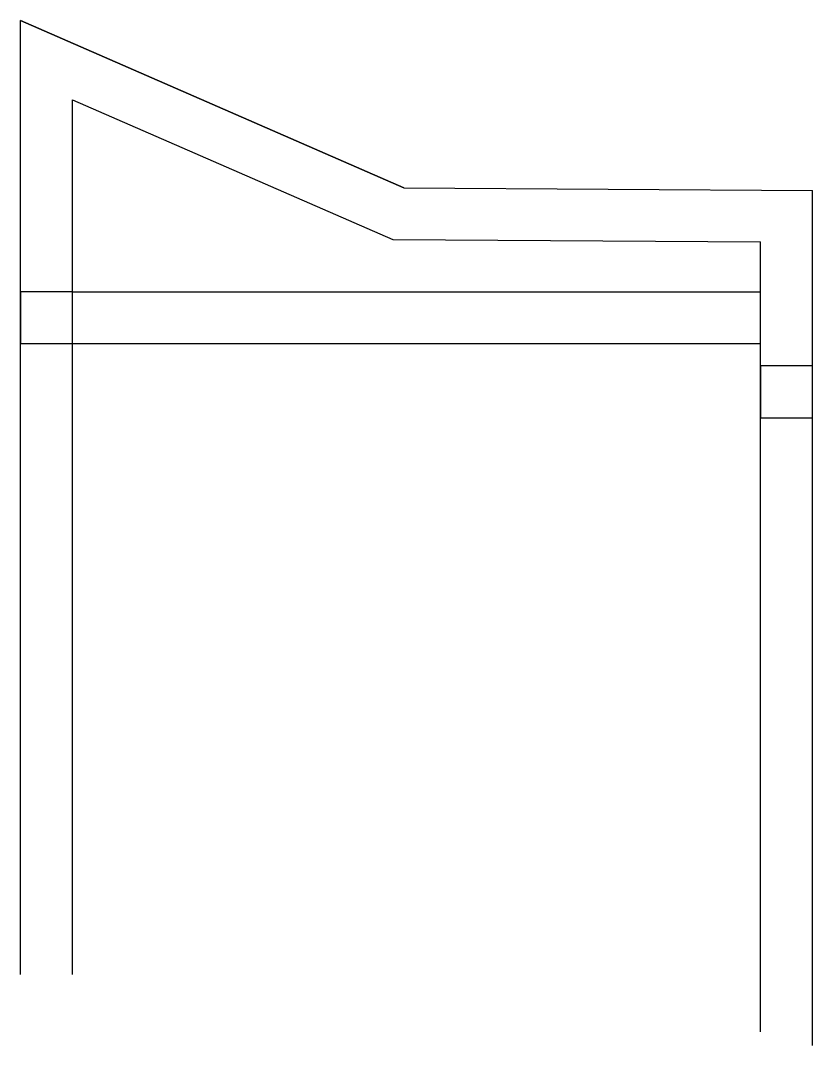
# Model space of a CAD drawing. Header units: metres. Extents: x 3169 to 3459, y 2900 to 3275.
import ezdxf

# ---------------------------------------------------------------- set-up
doc = ezdxf.new("R2010")
doc.units = ezdxf.units.M
doc.layers.add('3', color=7, linetype='Continuous')
doc.layers.add('7', color=7, linetype='Continuous')

msp = doc.modelspace()

# ---------------------------------------------------------------- linework, layer by layer
at = {"layer": '3', "color": 7, "lineweight": 25}
for p, q in [((3168.86, 2925.58), (3168.86, 3274.91)), ((3187.86, 2925.58), (3187.86, 3245.89)), ((3187.86, 3245.89), (3305.25, 3194.68)), ((3309.27, 3213.66), (3458.86, 3212.72)), ((3458.86, 2899.58), (3458.86, 3212.72)), ((3305.25, 3194.68), (3439.86, 3193.84)), ((3187.86, 3175.58), (3439.86, 3175.58)), ((3187.86, 3156.58), (3439.86, 3156.58))]:
    msp.add_line(p, q, dxfattribs=at)
for points in [[(3168.86, 3274.91), (3309.27, 3213.66), (3168.86, 3274.91)], [(3439.86, 2904.58), (3439.86, 3156.69), (3439.86, 3193.84)]]:
    msp.add_lwpolyline(points, dxfattribs=at)
at = {"layer": '7', "color": 7, "lineweight": 25}
for points in [[(3168.86, 3156.58), (3187.86, 3156.58), (3187.86, 3175.58), (3168.86, 3175.58), (3168.86, 3156.58)], [(3439.86, 3129.4), (3458.86, 3129.4), (3458.86, 3148.4), (3439.86, 3148.4), (3439.86, 3129.4)]]:
    msp.add_lwpolyline(points, dxfattribs=at)

doc.saveas('drawing.dxf')
